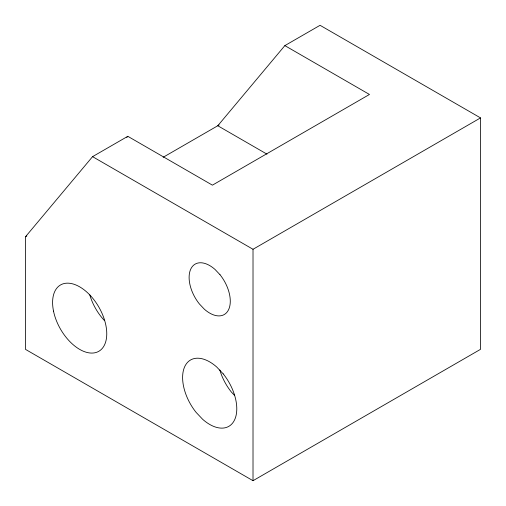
<?xml version="1.0" encoding="UTF-8"?>
<svg xmlns="http://www.w3.org/2000/svg" width="506" height="506" viewBox="0 0 506 506"><rect width="100%" height="100%" fill="white"/><g stroke="black" fill="none" stroke-linecap="round" stroke-linejoin="round"><path stroke-width="0.76" d="M284.859 45.616L369.469 94.464L212.419 185.158L127.803 136.31L92.566 156.651L25.477 236.776L25.477 349.368L253.013 480.7L253.019 249.281L480.523 117.898L320.064 25.3L284.859 45.616L217.782 125.747L266.972 154.153M480.523 117.898L480.517 349.33L253.013 480.7M126.791 137.512L127.803 136.31M25.477 236.776L26.837 235.998M163.153 157.284L219.136 124.963M92.566 156.651L253.019 249.281M234.316 395.154L231.406 392.08A38.304 22.119 60 0 1 219.819 369.987M104.312 320.406A38.304 22.119 60 0 1 89.802 294.935M219.99 274.688L215.025 269.451A29.108 16.806 60 0 0 190.68 269.255A29.108 16.806 60 0 0 199.408 303.973L204.373 309.217A29.108 16.806 60 0 0 228.718 309.406A29.108 16.806 60 0 0 219.99 274.688M223.241 373.902L216.707 367.002A38.304 22.119 60 0 0 184.671 366.755A38.304 22.119 60 0 0 196.151 412.434L202.685 419.329A38.304 22.119 60 0 0 234.721 419.582A38.304 22.119 60 0 0 223.241 373.902M53.516 311.108A38.304 22.119 60 0 0 98.834 351.284A38.304 22.119 60 0 0 86.69 291.956A38.304 22.119 60 0 0 53.516 311.108"/></g></svg>
